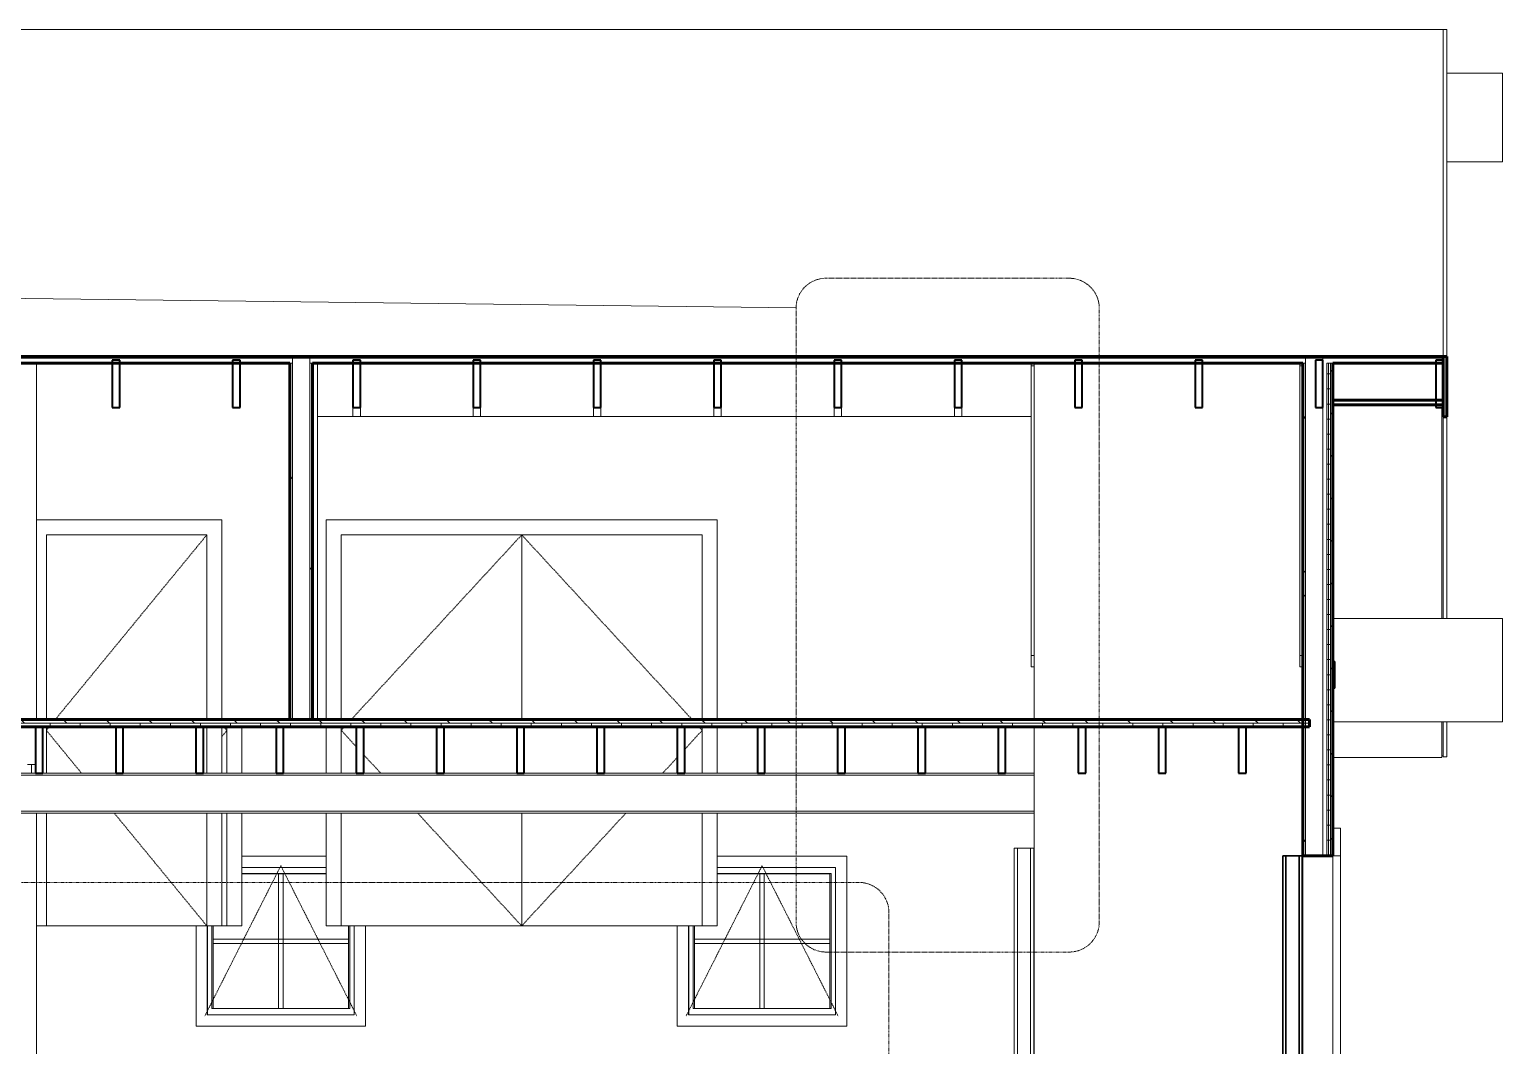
# Model space of a CAD drawing. Header units: inches. Extents: x 94 to 2128, y -110 to 279.
# Drawn here: x 1802.1 to 2095.9, y 72.6 to 275.3 of the extents above; entities that cross this region are included whole.
import ezdxf

# ---------------------------------------------------------------- set-up
doc = ezdxf.new("R2010")
doc.units = ezdxf.units.IN
doc.header["$MEASUREMENT"] = 0
doc.linetypes.add('Dash 1_16_', pattern=[0.125, 0.0625, -0.0625])
doc.linetypes.add('Dash Dot 3_16_', pattern=[0.3125, 0.1875, -0.0625, 0, -0.0625])
for name, color, linetype, lineweight in [('A-ANNO-SYMB', 150, 'Continuous', 9), ('A-DOOR', 31, 'Continuous', 18), ('A-DOOR-FRAM', 31, 'Continuous', 9), ('A-FLOR', 192, 'Continuous', 18), ('A-FLOR-MCUT', 51, 'Continuous', 18), ('A-FLOR-PATT', 8, 'Continuous', 60), ('A-GENM', 13, 'Continuous', 9), ('A-GLAZ', 151, 'Continuous', 18), ('A-ROOF', 132, 'Continuous', 18), ('A-ROOF-MCUT', 132, 'Continuous', 60), ('A-ROOF-OTLN', 132, 'Continuous', 9), ('A-WALL', 113, 'Continuous', 18), ('A-WALL-PATT', 111, 'Continuous', 18), ('I-WALL', 2, 'Continuous', 18), ('Q-CASE', 31, 'Continuous', 9), ('S-BEAM', 12, 'Continuous', 9), ('S-COLS', 52, 'Continuous', 9)]:
    doc.layers.add(name, color=color, linetype=linetype, lineweight=lineweight)
pattern_1 = [(135, (-179.802, -54.394), (-4.24264, -4.24264), [])]
pattern_2 = [(0, (-179.802, -54.394), (15.36, 3.84), [0.634, -10.886, 0.634, -10.886, -61.44]), (0, (-179.802, -54.394), (15.36, 3.84), [-23.04, 0.634, -22.406, 0.634, -10.886, -26.88]), (0, (-179.802, -54.394), (15.36, 3.84), [-57.6, 0.634, -7.046, 0.634, -18.566]), (120, (-174.042, -52.474), (-11.0055376, 11.38215), [0.634, -10.886, 0.634, -10.886, -61.44]), (120, (-174.042, -52.474), (-11.0055376, 11.38215), [-23.04, 0.634, -22.406, 0.634, -10.886, -26.88]), (120, (-174.042, -52.474), (-11.0055376, 11.38215), [-57.6, 0.634, -7.046, 0.634, -18.566]), (240, (-172.122, -44.794), (-4.3544624, -15.22215), [0.634, -10.886, 0.634, -10.886, -61.44]), (240, (-172.122, -44.794), (-4.3544624, -15.22215), [-23.04, 0.634, -22.406, 0.634, -10.886, -26.88]), (240, (-172.122, -44.794), (-4.3544624, -15.22215), [-57.6, 0.634, -7.046, 0.634, -18.566])]

# ---------------------------------------------------------------- blocks, each defined once
blk = doc.blocks.new('Window-Casement-Andersen-400_Series - 28-3_8_ x 59-7_8_-1091415-Section - North_South - Looking East - Kitchen _ Stair _ Garage')
at = {"layer": 'A-GLAZ', "lineweight": 9}
for p, q in [((340.9, 208.76), (340.9, 148.18)), ((341.53, 208.22), (340.9, 208.22)), ((341.53, 150.43), (340.9, 150.43)), ((340.9, 148.18), (341.53, 148.18))]:
    blk.add_line(p, q, dxfattribs=at)
blk = doc.blocks.new('W-Wide Flange - W8X24-1195520-Section - North_South - Looking East - Kitchen _ Stair _ Garage')
at = {"layer": 'S-BEAM'}
for p, q in [((62.29, 126.94), (50.28, 126.94)), ((341.53, 126.54), (50.28, 126.54)), ((78.29, 126.94), (63.79, 126.94)), ((94.29, 126.94), (79.79, 126.94)), ((110.29, 126.94), (95.79, 126.94)), ((126.29, 126.94), (111.79, 126.94)), ((142.29, 126.94), (127.79, 126.94)), ((158.29, 126.94), (143.79, 126.94)), ((174.29, 126.94), (159.79, 126.94)), ((190.29, 126.94), (175.79, 126.94)), ((206.29, 126.94), (191.79, 126.94)), ((222.29, 126.94), (207.79, 126.94)), ((238.29, 126.94), (223.79, 126.94)), ((254.29, 126.94), (239.79, 126.94)), ((270.29, 126.94), (255.79, 126.94)), ((286.29, 126.94), (271.79, 126.94)), ((302.29, 126.94), (287.79, 126.94)), ((318.29, 126.94), (303.79, 126.94)), ((334.29, 126.94), (319.79, 126.94)), ((341.53, 126.94), (335.79, 126.94)), ((50.28, 119.41), (341.53, 119.41)), ((341.53, 119.01), (50.28, 119.01))]:
    blk.add_line(p, q, dxfattribs=at)
blk = doc.blocks.new('Casework 23 - Casework 5-957762-Section - North_South - Looking East - Kitchen _ Stair _ Garage')
at = {"layer": 'Q-CASE'}
for p, q in [((434.92, 157.84), (401.16, 157.84)), ((434.92, 157.84), (434.92, 137.18)), ((434.92, 137.18), (401.1, 137.18))]:
    blk.add_line(p, q, dxfattribs=at)
blk = doc.blocks.new('Casework 25 - Casework 5-958353-Section - North_South - Looking East - Kitchen _ Stair _ Garage')
at = {"layer": 'Q-CASE'}
for p, q in [((434.92, 266.63), (423.84, 266.63)), ((434.92, 266.63), (434.92, 248.93)), ((434.92, 248.93), (423.84, 248.93))]:
    blk.add_line(p, q, dxfattribs=at)
blk = doc.blocks.new('Window-Awning-Andersen-400_Series - 31-1_2_ x 31-1_2_-1118837-Section - North_South - Looking East - Kitchen _ Stair _ Garage')
at = {"layer": 'A-GENM'}
for p, q in [((190.79, 106.88), (190.79, 80)), ((191.67, 106.88), (191.67, 80)), ((177.73, 93.88), (204.73, 93.88)), ((177.73, 93), (204.73, 93))]:
    blk.add_line(p, q, dxfattribs=at)
at = {"layer": 'A-GLAZ', "lineweight": 9}
for p, q in [((183.47, 110.41), (200.28, 110.41)), ((200.28, 108.16), (183.47, 108.16)), ((183.47, 108.14), (200.28, 108.14)), ((183.47, 106.98), (200.28, 106.98)), ((200.28, 106.88), (183.47, 106.88)), ((174.32, 76.48), (174.32, 96.5)), ((176.57, 96.5), (176.57, 78.73)), ((176.59, 78.73), (176.59, 96.5)), ((177.48, 80), (177.48, 96.5)), ((177.73, 96.5), (177.73, 80)), ((204.73, 80), (204.73, 96.5)), ((204.98, 96.5), (204.98, 80)), ((205.87, 96.5), (205.87, 78.73)), ((205.89, 78.73), (205.89, 96.5)), ((208.14, 96.5), (208.14, 76.48)), ((204.98, 80), (177.48, 80)), ((177.73, 80), (204.73, 80)), ((208.14, 76.48), (174.32, 76.48)), ((176.57, 78.73), (205.89, 78.73))]:
    blk.add_line(p, q, dxfattribs=at)
at = {"layer": 'A-GLAZ', "linetype": 'Dash 1_16_', "lineweight": 9}
for q in [(176.06, 78.5), (206.4, 78.5)]:
    blk.add_line((191.23, 108.5), q, dxfattribs=at)
blk = doc.blocks.new('Window-Casement-Andersen-400_Series - 28-3_8_ x 59-7_8_-V30-Section - North_South - Looking East - Kitchen _ Stair _ Garage')
at = {"layer": 'A-GLAZ', "lineweight": 9}
for p, q in [((394.48, 208.76), (394.48, 148.18)), ((395.1, 208.22), (394.48, 208.22)), ((395.1, 150.43), (394.48, 150.43)), ((394.48, 148.18), (395.1, 148.18))]:
    blk.add_line(p, q, dxfattribs=at)
at = {"layer": 'A-GLAZ', "lineweight": 30}
for p, q in [((401.16, 149.31), (401.16, 200.42)), ((401.1, 149.32), (401.16, 149.31)), ((401.48, 149.25), (401.1, 149.32)), ((401.48, 143.94), (401.48, 149.25)), ((401.16, 143.94), (401.1, 143.94)), ((401.1, 143.94), (401.48, 143.94))]:
    blk.add_line(p, q, dxfattribs=at)
blk = doc.blocks.new('Window-Awning-Andersen-400_Series - 31-1_2_ x 31-1_2_-V32-Section - North_South - Looking East - Kitchen _ Stair _ Garage')
at = {"layer": 'A-GENM'}
for p, q in [((286.79, 106.88), (286.79, 80)), ((287.67, 106.88), (287.67, 80)), ((273.73, 93.88), (300.73, 93.88)), ((273.73, 93), (300.73, 93))]:
    blk.add_line(p, q, dxfattribs=at)
at = {"layer": 'A-GLAZ', "lineweight": 9}
for p, q in [((278.28, 110.41), (304.14, 110.41)), ((304.14, 110.41), (304.14, 76.48)), ((301.89, 108.16), (278.28, 108.16)), ((278.28, 108.14), (301.87, 108.14)), ((278.28, 106.98), (300.98, 106.98)), ((300.73, 106.88), (278.28, 106.88)), ((300.73, 80), (300.73, 106.88)), ((300.98, 106.98), (300.98, 80)), ((301.87, 108.14), (301.87, 78.73)), ((301.89, 78.73), (301.89, 108.16)), ((270.32, 76.48), (270.32, 96.5)), ((272.57, 96.5), (272.57, 78.73)), ((272.59, 78.73), (272.59, 96.5)), ((273.48, 80), (273.48, 96.5)), ((273.73, 96.5), (273.73, 80)), ((300.98, 80), (273.48, 80)), ((273.73, 80), (300.73, 80)), ((304.14, 76.48), (270.32, 76.48)), ((272.57, 78.73), (301.89, 78.73))]:
    blk.add_line(p, q, dxfattribs=at)
at = {"layer": 'A-GLAZ', "linetype": 'Dash 1_16_', "lineweight": 9}
for q in [(272.06, 78.5), (302.4, 78.5)]:
    blk.add_line((287.23, 108.5), q, dxfattribs=at)
blk = doc.blocks.new('Door-Garage-CHD-3000-J-Wood-Single - 108 x 84-1268500-Section - North_South - Looking East - Kitchen _ Stair _ Garage')
at = {"layer": 'A-DOOR'}
for p, q in [((402.6, 116), (401.1, 116)), ((401.1, 116), (401.1, 110.5)), ((402.6, 110.5), (402.6, 116)), ((401.1, 110.5), (402.6, 110.5)), ((401.1, 110.5), (401.1, 29.85)), ((402.6, 110.5), (402.6, 29.82))]:
    blk.add_line(p, q, dxfattribs=at)
at = {"layer": 'A-DOOR', "lineweight": 30}
for p, q in [((391.1, 110.5), (391.1, 26.5)), ((391.73, 110.5), (391.1, 110.5)), ((391.73, 26.5), (391.73, 110.5)), ((391.73, 110.5), (391.73, 26.5)), ((394.35, 110.5), (391.73, 110.5)), ((394.98, 110.5), (394.35, 110.5)), ((394.35, 110.5), (394.35, 26.5)), ((394.35, 26.5), (394.35, 110.5)), ((394.98, 26.5), (394.98, 110.5)), ((391.1, 26.5), (391.73, 26.5)), ((391.73, 26.5), (394.35, 26.5)), ((394.35, 26.5), (394.98, 26.5))]:
    blk.add_line(p, q, dxfattribs=at)
blk = doc.blocks.new('Door-Garage-CHD-3000-J-Wood-Single - 108 x 84-V40-Section - North_South - Looking East - Kitchen _ Stair _ Garage')
at = {"layer": 'A-DOOR', "lineweight": 9}
for p, q in [((337.53, 28), (337.53, 112)), ((337.53, 112), (338.15, 112)), ((338.15, 112), (338.15, 28)), ((338.15, 28), (338.15, 112)), ((340.78, 112), (338.15, 112)), ((340.78, 28), (340.78, 112)), ((340.78, 112), (341.4, 112)), ((340.78, 112), (340.78, 28)), ((341.4, 112), (341.4, 28)), ((337.53, 28), (338.15, 28)), ((338.15, 28), (340.78, 28)), ((340.78, 28), (341.4, 28))]:
    blk.add_line(p, q, dxfattribs=at)
blk = doc.blocks.new('Dimension Lumber - 2x10_s-1270840-Section - North_South - Looking East - Kitchen _ Stair _ Garage')
at = {"layer": 'S-BEAM', "lineweight": 40}
for p, q in [((-48.21, 136.19), (-49.71, 136.19)), ((-49.71, 136.19), (-49.71, 126.94)), ((-48.21, 126.94), (-48.21, 136.19)), ((-49.71, 126.94), (-48.21, 126.94))]:
    blk.add_line(p, q, dxfattribs=at)
blk = doc.blocks.new('Dimension Lumber - 2x10_s-1270841-Section - North_South - Looking East - Kitchen _ Stair _ Garage')
at = {"layer": 'S-BEAM', "lineweight": 40}
for p, q in [((351.79, 136.19), (350.29, 136.19)), ((350.29, 136.19), (350.29, 126.94)), ((351.79, 126.94), (351.79, 136.19)), ((350.29, 126.94), (351.79, 126.94))]:
    blk.add_line(p, q, dxfattribs=at)
blk = doc.blocks.new('Dimension Lumber - 2x8-1273922-Section - North_South - Looking East - Kitchen _ Stair _ Garage')
at = {"layer": 'S-BEAM'}
for p, q in [((325.59, 198.13), (325.59, 199.9)), ((327.09, 198.13), (327.09, 199.9))]:
    blk.add_line(p, q, dxfattribs=at)
blk = doc.blocks.new('Dimension Lumber - 2x8-V44-Section - North_South - Looking East - Kitchen _ Stair _ Garage')
at = {"layer": 'S-BEAM', "lineweight": 40}
for p, q in [((399.09, 209.34), (397.59, 209.34)), ((397.59, 209.34), (397.59, 199.9)), ((399.09, 199.9), (399.09, 209.34)), ((397.59, 199.9), (399.09, 199.9))]:
    blk.add_line(p, q, dxfattribs=at)
blk = doc.blocks.new('Single-Flush - 32_ x 78_-1305366-Section - North_South - Looking East - Kitchen _ Stair _ Garage')
at = {"layer": 'A-DOOR-FRAM'}
blk.add_line((198.53, 208.76), (198.53, 137.69), dxfattribs=at)
blk = doc.blocks.new('Single-Flush - 32_ x 78_-1394608-Section - North_South - Looking East - Kitchen _ Stair _ Garage')
at = {"layer": 'A-DOOR', "linetype": 'Dash 1_16_', "lineweight": 9}
for p, q in [((176.47, 174.5), (146.26, 137.69)), ((145.03, 136.19), (144.47, 135.5)), ((151.49, 126.94), (144.47, 135.5)), ((176.47, 96.5), (157.99, 119.01))]:
    blk.add_line(p, q, dxfattribs=at)
at = {"layer": 'A-DOOR', "lineweight": 9}
blk.add_line((144.47, 96.5), (176.47, 96.5), dxfattribs=at)
at = {"layer": 'A-DOOR-FRAM'}
for p, q in [((179.47, 177.5), (142.47, 177.5)), ((179.47, 137.69), (179.47, 177.5)), ((144.47, 137.69), (144.47, 174.5)), ((144.47, 174.5), (176.47, 174.5)), ((176.47, 174.5), (176.47, 137.69)), ((144.47, 126.94), (144.47, 136.19)), ((176.47, 136.19), (176.47, 126.94)), ((179.47, 126.94), (179.47, 136.19)), ((141.47, 128.69), (141.47, 126.94)), ((144.47, 96.5), (144.47, 119.01)), ((176.47, 119.01), (176.47, 96.5)), ((179.47, 96.5), (179.47, 119.01)), ((142.47, 96.5), (144.47, 96.5)), ((176.47, 96.5), (179.47, 96.5))]:
    blk.add_line(p, q, dxfattribs=at)
blk = doc.blocks.new('Double-Flush - 72_ x 78_-379623-Section - North_South - Looking East - Kitchen _ Stair _ Garage')
at = {"layer": 'A-DOOR', "linetype": 'Dash 1_16_', "lineweight": 9}
for p, q in [((205.3, 137.69), (239.28, 174.5)), ((239.28, 174.5), (273.25, 137.69)), ((203.28, 135.5), (203.92, 136.19)), ((206.29, 132.24), (203.28, 135.5)), ((271.79, 131.72), (275.28, 135.5)), ((274.64, 136.19), (275.28, 135.5)), ((211.18, 126.94), (207.79, 130.61)), ((267.38, 126.94), (270.29, 130.1)), ((239.28, 96.5), (218.5, 119.01)), ((239.28, 96.5), (260.06, 119.01))]:
    blk.add_line(p, q, dxfattribs=at)
at = {"layer": 'A-DOOR', "lineweight": 9}
for p, q in [((239.28, 137.69), (239.28, 174.5)), ((239.28, 174.5), (239.28, 137.69)), ((239.28, 96.5), (239.28, 119.01)), ((239.28, 119.01), (239.28, 96.5)), ((203.28, 96.5), (239.28, 96.5)), ((239.28, 96.5), (275.28, 96.5))]:
    blk.add_line(p, q, dxfattribs=at)
at = {"layer": 'A-DOOR-FRAM'}
for p, q in [((278.28, 177.5), (200.28, 177.5)), ((200.28, 177.5), (200.28, 137.69)), ((278.28, 137.69), (278.28, 177.5)), ((203.28, 137.69), (203.28, 174.5)), ((203.28, 174.5), (275.28, 174.5)), ((275.28, 174.5), (275.28, 137.69)), ((200.28, 136.19), (200.28, 126.94)), ((203.28, 126.94), (203.28, 136.19)), ((275.28, 136.19), (275.28, 126.94)), ((278.28, 126.94), (278.28, 136.19)), ((200.28, 119.01), (200.28, 96.5)), ((203.28, 96.5), (203.28, 119.01)), ((275.28, 119.01), (275.28, 96.5)), ((278.28, 96.5), (278.28, 119.01)), ((200.28, 96.5), (203.28, 96.5)), ((275.28, 96.5), (278.28, 96.5))]:
    blk.add_line(p, q, dxfattribs=at)
blk = doc.blocks.new('Single-Flush - 32_ x 78_-V50-Section - North_South - Looking East - Kitchen _ Stair _ Garage')
at = {"layer": 'A-DOOR', "linetype": 'Dash 1_16_', "lineweight": 9}
for p in [(179.47, 134.28), (179.9, 136.19)]:
    blk.add_line(p, (180.47, 135.5), dxfattribs=at)
at = {"layer": 'A-DOOR', "lineweight": 9}
blk.add_line((179.47, 96.5), (180.47, 96.5), dxfattribs=at)
at = {"layer": 'A-DOOR-FRAM'}
for p, q in [((180.47, 136.19), (180.47, 126.94)), ((183.47, 126.94), (183.47, 136.19)), ((180.47, 119.01), (180.47, 96.5)), ((183.47, 96.5), (183.47, 119.01)), ((180.47, 96.5), (183.47, 96.5))]:
    blk.add_line(p, q, dxfattribs=at)

msp = doc.modelspace()

# ---------------------------------------------------------------- hatches: boundary and pattern name
at = {"layer": 'A-FLOR-PATT', "lineweight": 9}
h = msp.add_hatch(dxfattribs=at)
h.set_pattern_fill('FP_19', color=256, style=0, pattern_type=2)
h.set_pattern_definition(pattern_1)
h.paths.add_polyline_path([(2057.41434, 136.94231), (2057.41434, 137.69231), (1599.28934, 137.69231), (1599.28934, 136.94231), (2054.6837, 136.94231)], flags=0)
h = msp.add_hatch(dxfattribs=at)
h.set_pattern_fill('FP_18', color=256, style=0, pattern_type=2)
h.set_pattern_definition([(90, (-179.802, -54.394), (-6, 4e-16), [])])
h.paths.add_polyline_path([(2057.41434, 136.19231), (2057.41434, 136.94231), (1599.28934, 136.94231), (1599.28934, 136.19231), (2054.6837, 136.19231)], flags=0)
at = {"layer": 'A-WALL-PATT', "lineweight": 9}
h = msp.add_hatch(dxfattribs=at)
h.set_pattern_fill('FP_16', color=256, style=0, pattern_type=2)
h.set_pattern_definition(pattern_2)
h.paths.add_polyline_path([(1854.53934, 137.69231), (1854.53934, 208.75673), (1854.03934, 208.75673), (1854.03934, 137.69231)], flags=0)
h = msp.add_hatch(dxfattribs=at)
h.set_pattern_fill('FP_16', color=256, style=0, pattern_type=2)
h.set_pattern_definition(pattern_2)
h.paths.add_polyline_path([(1858.03934, 137.69231), (1858.53934, 137.69231), (1858.53934, 208.75673), (1858.03934, 208.75673), (1858.03934, 160.87975)], flags=0)
h = msp.add_hatch(dxfattribs=at)
h.set_pattern_fill('FP_16', color=256, style=0, pattern_type=2)
h.set_pattern_definition(pattern_2)
h.paths.add_polyline_path([(2056.61386, 110.5), (2056.61386, 208.75673), (2056.11386, 208.75673), (2056.11386, 110.5)], flags=0)
h = msp.add_hatch(dxfattribs=at)
h.set_pattern_fill('FP_22', color=256, style=0, pattern_type=2)
h.set_pattern_definition([(0, (-179.802, -54.394), (0, 3), []), (90, (-179.802, -54.394), (-3, 2e-16), [])])
h.paths.add_polyline_path([(2060.86386, 110.5), (2061.61386, 110.5), (2061.61386, 208.75673), (2060.86386, 208.75673), (2060.86386, 160.87975)], flags=0)
h = msp.add_hatch(dxfattribs=at)
h.set_pattern_fill('FP_19', color=256, style=0, pattern_type=2)
h.set_pattern_definition(pattern_1)
h.paths.add_polyline_path([(2062.11386, 110.5), (2062.11386, 208.75673), (2061.61386, 208.75673), (2061.61386, 110.5)], flags=0)

# ---------------------------------------------------------------- linework, layer by layer
at = {"layer": 'A-ANNO-SYMB'}
msp.add_line((1955.00543, 219.77256), (1092.64851, 230.20941), dxfattribs=at)
at = {"layer": 'A-ANNO-SYMB', "linetype": 'Dash Dot 3_16_'}
for p, q in [((2009.50166, 225.69995), (1961.00499, 225.69995)), ((1955.00499, 219.69995), (1955.00499, 97.27508)), ((2015.50166, 97.27508), (2015.50166, 219.69995)), ((1967.53776, 105.18113), (1610.48434, 105.18113)), ((1973.53776, -51.90457), (1973.53776, 99.18113)), ((1961.00499, 91.27508), (2009.50166, 91.27508))]:
    msp.add_line(p, q, dxfattribs=at)
for centre, start, end in [((1961.00499, 219.69995), 90, 180), ((2009.50166, 219.69995), 0, 90), ((1967.53776, 99.18113), 0, 90), ((1961.00499, 97.27508), 180, 270), ((2009.50166, 97.27508), 270, 0)]:
    msp.add_arc(centre, 6, start, end, dxfattribs=at)
at = {"layer": 'A-FLOR', "lineweight": 60}
for p, q in [((2057.41434, 137.69231), (1599.28934, 137.69231)), ((1711.28934, 136.19231), (2057.41434, 136.19231)), ((2057.41434, 136.19231), (2057.41434, 137.69231))]:
    msp.add_line(p, q, dxfattribs=at)
at = {"layer": 'A-FLOR-MCUT'}
msp.add_line((2057.41434, 136.94231), (1599.28934, 136.94231), dxfattribs=at)
at = {"layer": 'A-ROOF'}
for p, q in [((2084.10184, 275.32608), (1575.60184, 275.32608)), ((2084.10184, 210.05843), (2084.10184, 275.32608)), ((1599.28934, 209.73301), (2084.10184, 209.73301))]:
    msp.add_line(p, q, dxfattribs=at)
at = {"layer": 'A-ROOF', "lineweight": 60}
for p, q in [((2084.10184, 210.05843), (1572.92359, 210.05843)), ((1754.28934, 208.75673), (1854.03934, 208.75673)), ((1858.53934, 208.75673), (2056.11386, 208.75673)), ((2062.11386, 208.75673), (2084.10184, 208.75673))]:
    msp.add_line(p, q, dxfattribs=at)
at = {"layer": 'A-ROOF-MCUT'}
for p, q in [((2084.85184, 210.05843), (2084.10184, 210.05843)), ((2084.10184, 210.05843), (2084.10184, 198.01763)), ((2084.85184, 198.01763), (2084.85184, 210.05843)), ((2084.10184, 201.40085), (2062.11386, 201.40085)), ((2062.11386, 200.42456), (2084.10184, 200.42456)), ((2084.10184, 198.01763), (2084.85184, 198.01763))]:
    msp.add_line(p, q, dxfattribs=at)
at = {"layer": 'A-ROOF-OTLN'}
for p, q in [((2084.85184, 275.32608), (2084.10184, 275.32608)), ((2084.85184, 210.05843), (2084.85184, 275.32608)), ((2083.85184, 157.84185), (2083.85184, 199.90085)), ((2084.10184, 157.84185), (2084.10184, 198.01763)), ((2084.85184, 157.84185), (2084.85184, 198.01763)), ((2083.85184, 130.12223), (2083.85184, 137.1777)), ((2084.10184, 130.1992), (2084.10184, 137.1777)), ((2084.85184, 130.1992), (2084.85184, 137.1777)), ((2062.11386, 130.12223), (2083.85184, 130.12223)), ((2084.85184, 130.1992), (2084.10184, 130.1992))]:
    msp.add_line(p, q, dxfattribs=at)
at = {"layer": 'A-WALL'}
for p, q in [((1854.53934, 208.75673), (1854.03934, 208.75673)), ((1854.53934, 209.73301), (1854.53934, 137.69231)), ((1858.03934, 209.73301), (1858.03934, 137.69231)), ((1858.53934, 208.75673), (1858.03934, 208.75673)), ((2002.53934, 137.69231), (2002.53934, 208.75673)), ((2056.61386, 208.75673), (2056.11386, 208.75673)), ((2056.61386, 110.5), (2056.61386, 209.73301)), ((2060.11386, 110.5), (2060.11386, 209.73301)), ((2062.11386, 208.75673), (2060.86386, 208.75673)), ((2060.86386, 110.5), (2060.86386, 208.75673)), ((2061.61386, 110.5), (2061.61386, 208.75673)), ((2002.53934, 48.5), (2002.53934, 136.19231)), ((2056.11386, 48.5), (2056.11386, 110.5)), ((2062.11386, 110.5), (2062.11386, 48.5))]:
    msp.add_line(p, q, dxfattribs=at)
at = {"layer": 'A-WALL', "lineweight": 60}
for p, q in [((2056.11386, 208.75673), (2056.11386, 110.5)), ((2062.11386, 110.5), (2062.11386, 208.75673)), ((2056.11386, 110.5), (2062.11386, 110.5))]:
    msp.add_line(p, q, dxfattribs=at)
at = {"layer": 'I-WALL', "lineweight": 60}
for p, q in [((1854.03934, 208.75673), (1854.03934, 137.69231)), ((1858.53934, 137.69231), (1858.53934, 208.75673))]:
    msp.add_line(p, q, dxfattribs=at)
at = {"layer": 'I-WALL'}
msp.add_line((2001.91434, 198.13206), (1859.53934, 198.13206), dxfattribs=at)
at = {"layer": 'S-BEAM', "lineweight": 40}
for p, q in [((2084.10184, 209.33823), (2082.60184, 209.33823)), ((2082.60184, 209.33823), (2082.60184, 199.90085)), ((2084.10184, 199.90085), (2084.10184, 209.33823)), ((2082.60184, 199.90085), (2084.10184, 199.90085))]:
    msp.add_line(p, q, dxfattribs=at)
at = {"layer": 'S-BEAM'}
msp.add_line((2084.10184, 130.40923), (2083.85184, 130.40923), dxfattribs=at)
at = {"layer": 'S-COLS'}
for p, q in [((1803.47684, 137.69231), (1803.47684, 208.75673)), ((1803.34396, 128.69231), (1801.72684, 128.69231)), ((1803.47684, 28.91891), (1803.47684, 119.01231))]:
    msp.add_line(p, q, dxfattribs=at)

# ---------------------------------------------------------------- block references
at = {"layer": 'A-DOOR'}
for name in ['Single-Flush - 32_ x 78_-1305366-Section - North_South - Looking East - Kitchen _ Stair _ Garage', 'Single-Flush - 32_ x 78_-1394608-Section - North_South - Looking East - Kitchen _ Stair _ Garage', 'Double-Flush - 72_ x 78_-379623-Section - North_South - Looking East - Kitchen _ Stair _ Garage', 'Single-Flush - 32_ x 78_-V50-Section - North_South - Looking East - Kitchen _ Stair _ Garage', 'Door-Garage-CHD-3000-J-Wood-Single - 108 x 84-1268500-Section - North_South - Looking East - Kitchen _ Stair _ Garage', 'Door-Garage-CHD-3000-J-Wood-Single - 108 x 84-V40-Section - North_South - Looking East - Kitchen _ Stair _ Garage']:
    msp.add_blockref(name, (1661.01157, 0), dxfattribs=at)
at = {"layer": 'A-GLAZ'}
for name in ['Window-Casement-Andersen-400_Series - 28-3_8_ x 59-7_8_-1091415-Section - North_South - Looking East - Kitchen _ Stair _ Garage', 'Window-Casement-Andersen-400_Series - 28-3_8_ x 59-7_8_-V30-Section - North_South - Looking East - Kitchen _ Stair _ Garage', 'Window-Awning-Andersen-400_Series - 31-1_2_ x 31-1_2_-1118837-Section - North_South - Looking East - Kitchen _ Stair _ Garage', 'Window-Awning-Andersen-400_Series - 31-1_2_ x 31-1_2_-V32-Section - North_South - Looking East - Kitchen _ Stair _ Garage']:
    msp.add_blockref(name, (1661.01157, 0), dxfattribs=at)
at = {"layer": 'Q-CASE'}
for name in ['Casework 25 - Casework 5-958353-Section - North_South - Looking East - Kitchen _ Stair _ Garage', 'Casework 23 - Casework 5-957762-Section - North_South - Looking East - Kitchen _ Stair _ Garage']:
    msp.add_blockref(name, (1661.01157, 0), dxfattribs=at)
at = {"layer": 'S-BEAM'}
for name, p in [('Dimension Lumber - 2x8-V44-Section - North_South - Looking East - Kitchen _ Stair _ Garage', (1421.01157, 0)), ('Dimension Lumber - 2x8-V44-Section - North_South - Looking East - Kitchen _ Stair _ Garage', (1445.01157, 0)), ('Dimension Lumber - 2x8-V44-Section - North_South - Looking East - Kitchen _ Stair _ Garage', (1469.01157, 0)), ('Dimension Lumber - 2x8-V44-Section - North_South - Looking East - Kitchen _ Stair _ Garage', (1493.01157, 0)), ('Dimension Lumber - 2x8-V44-Section - North_South - Looking East - Kitchen _ Stair _ Garage', (1517.01157, 0)), ('Dimension Lumber - 2x8-V44-Section - North_South - Looking East - Kitchen _ Stair _ Garage', (1541.01157, 0)), ('Dimension Lumber - 2x8-V44-Section - North_South - Looking East - Kitchen _ Stair _ Garage', (1565.01157, 0)), ('Dimension Lumber - 2x8-V44-Section - North_South - Looking East - Kitchen _ Stair _ Garage', (1589.01157, 0)), ('Dimension Lumber - 2x8-V44-Section - North_South - Looking East - Kitchen _ Stair _ Garage', (1613.01157, 0)), ('Dimension Lumber - 2x8-V44-Section - North_South - Looking East - Kitchen _ Stair _ Garage', (1637.01157, 0)), ('Dimension Lumber - 2x8-V44-Section - North_South - Looking East - Kitchen _ Stair _ Garage', (1661.01157, 0)), ('Dimension Lumber - 2x8-1273922-Section - North_South - Looking East - Kitchen _ Stair _ Garage', (1541.01157, 0)), ('Dimension Lumber - 2x8-1273922-Section - North_South - Looking East - Kitchen _ Stair _ Garage', (1565.01157, 0)), ('Dimension Lumber - 2x8-1273922-Section - North_South - Looking East - Kitchen _ Stair _ Garage', (1589.01157, 0)), ('Dimension Lumber - 2x8-1273922-Section - North_South - Looking East - Kitchen _ Stair _ Garage', (1613.01157, 0)), ('Dimension Lumber - 2x8-1273922-Section - North_South - Looking East - Kitchen _ Stair _ Garage', (1637.01157, 0)), ('Dimension Lumber - 2x8-1273922-Section - North_South - Looking East - Kitchen _ Stair _ Garage', (1661.01157, 0)), ('Dimension Lumber - 2x10_s-1270840-Section - North_South - Looking East - Kitchen _ Stair _ Garage', (1853.01157, 0)), ('Dimension Lumber - 2x10_s-1270840-Section - North_South - Looking East - Kitchen _ Stair _ Garage', (1869.01157, 0)), ('Dimension Lumber - 2x10_s-1270840-Section - North_South - Looking East - Kitchen _ Stair _ Garage', (1885.01157, 0)), ('Dimension Lumber - 2x10_s-1270840-Section - North_South - Looking East - Kitchen _ Stair _ Garage', (1901.01157, 0)), ('Dimension Lumber - 2x10_s-1270840-Section - North_South - Looking East - Kitchen _ Stair _ Garage', (1917.01157, 0)), ('Dimension Lumber - 2x10_s-1270840-Section - North_South - Looking East - Kitchen _ Stair _ Garage', (1933.01157, 0)), ('Dimension Lumber - 2x10_s-1270840-Section - North_South - Looking East - Kitchen _ Stair _ Garage', (1949.01157, 0)), ('Dimension Lumber - 2x10_s-1270840-Section - North_South - Looking East - Kitchen _ Stair _ Garage', (1965.01157, 0)), ('Dimension Lumber - 2x10_s-1270840-Section - North_South - Looking East - Kitchen _ Stair _ Garage', (1981.01157, 0)), ('Dimension Lumber - 2x10_s-1270840-Section - North_South - Looking East - Kitchen _ Stair _ Garage', (1997.01157, 0)), ('Dimension Lumber - 2x10_s-1270840-Section - North_South - Looking East - Kitchen _ Stair _ Garage', (2013.01157, 0)), ('Dimension Lumber - 2x10_s-1270840-Section - North_South - Looking East - Kitchen _ Stair _ Garage', (2029.01157, 0)), ('Dimension Lumber - 2x10_s-1270840-Section - North_South - Looking East - Kitchen _ Stair _ Garage', (2045.01157, 0)), ('Dimension Lumber - 2x10_s-1270841-Section - North_South - Looking East - Kitchen _ Stair _ Garage', (1661.01157, 0)), ('Dimension Lumber - 2x10_s-1270841-Section - North_South - Looking East - Kitchen _ Stair _ Garage', (1677.01157, 0)), ('Dimension Lumber - 2x10_s-1270841-Section - North_South - Looking East - Kitchen _ Stair _ Garage', (1693.01157, 0)), ('W-Wide Flange - W8X24-1195520-Section - North_South - Looking East - Kitchen _ Stair _ Garage', (1661.01157, 0))]:
    msp.add_blockref(name, p, dxfattribs=at)

doc.saveas('drawing.dxf')
